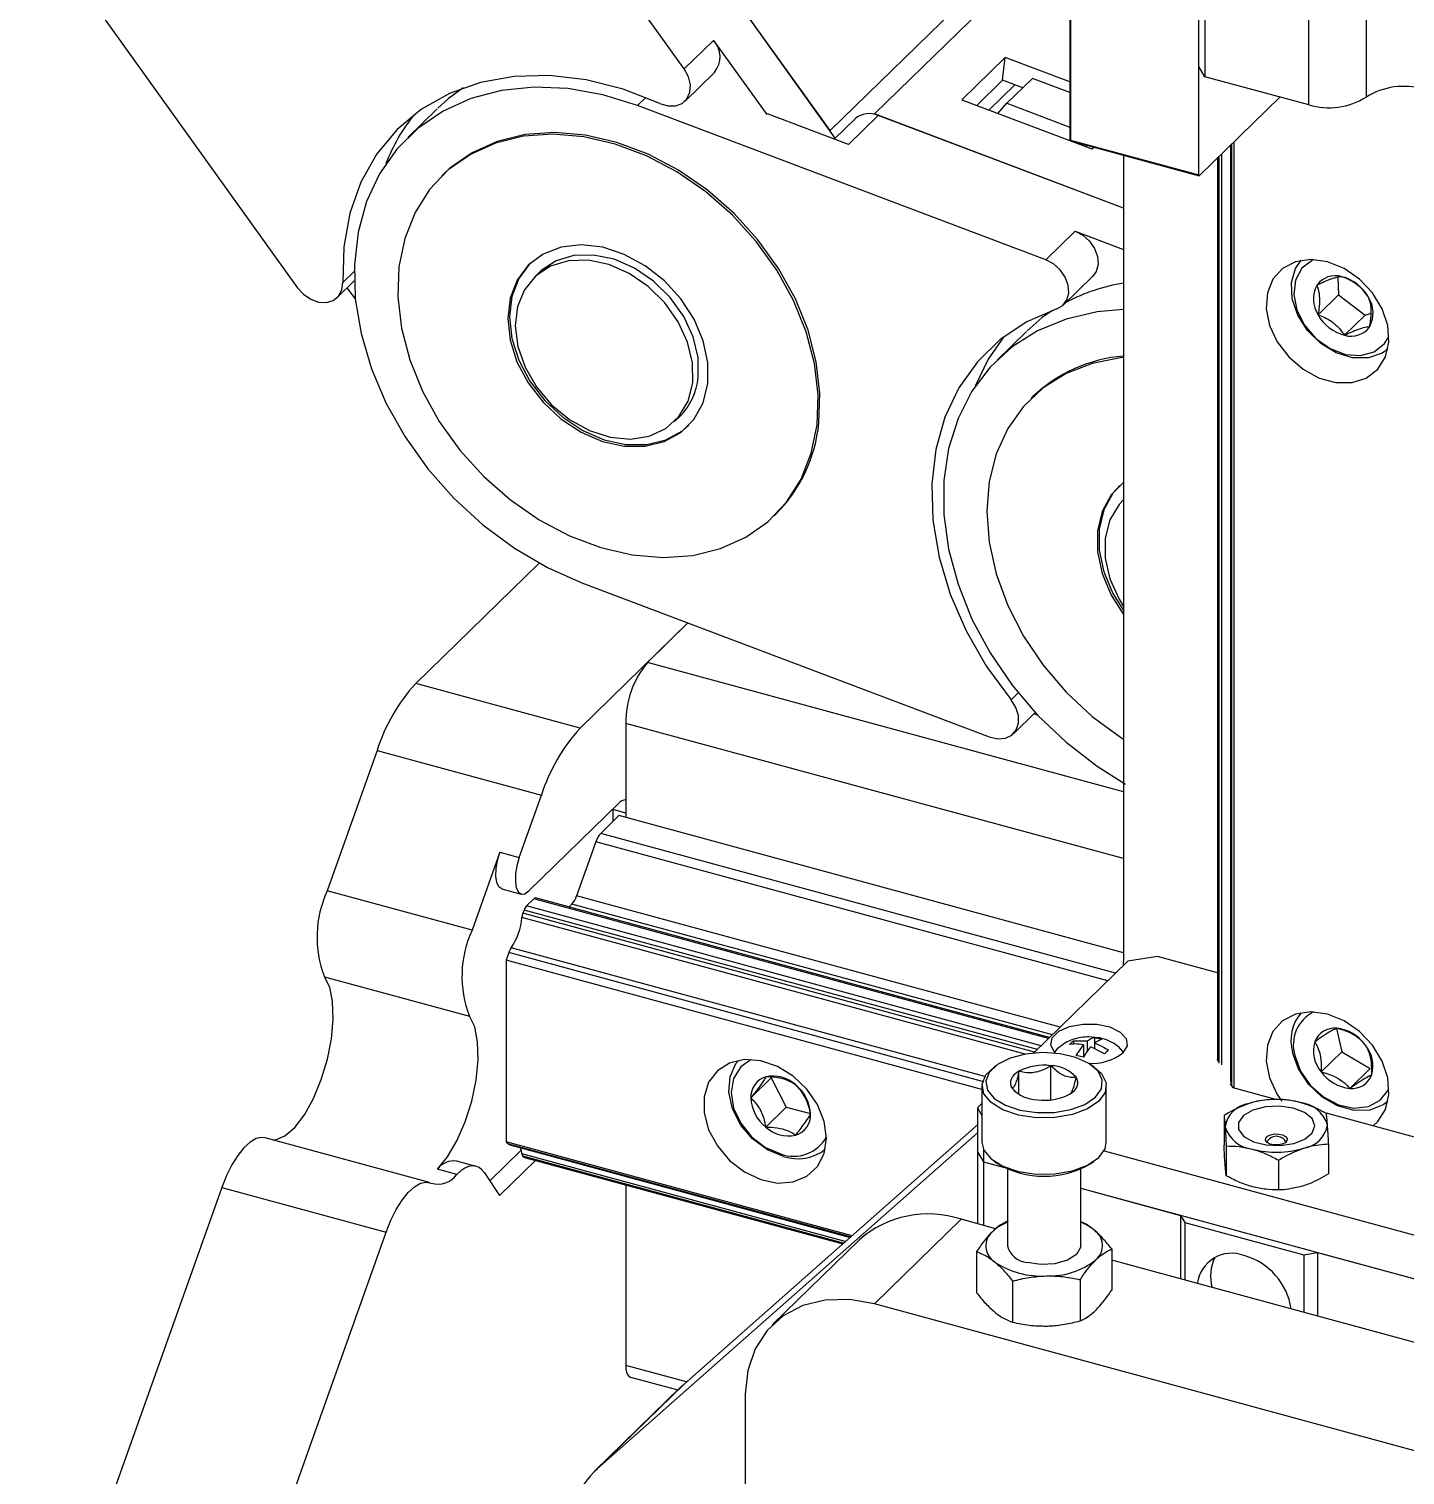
# Model space of a CAD drawing. Header units: millimetres. Extents: x 0 to 3353, y 0 to 2591.
# Drawn here: x 1702.6 to 1796.7, y 2216.2 to 2315.1 of the extents above; entities that cross this region are included whole.
import ezdxf

# ---------------------------------------------------------------- set-up
doc = ezdxf.new("R2010")
doc.units = ezdxf.units.MM
doc.header["$LTSCALE"] = 12

msp = doc.modelspace()

# ---------------------------------------------------------------- linework, layer by layer
at = {"color": 7, "linetype": 'Continuous', "lineweight": 25}
for p, q in [((1747.387, 2312.334), (1729.046, 2337.904)), ((1757.361, 2308.136), (1741.1, 2330.806)), ((1757.717, 2307.612), (1741.263, 2330.552)), ((1773.748, 2326.202), (1773.748, 2307.515)), ((1773.801, 2326.156), (1773.801, 2307.47)), ((1757.361, 2308.136), (1773.748, 2324.13)), ((1782.557, 2312.505), (1782.557, 2323.099)), ((1782.557, 2305.09), (1782.557, 2323.099)), ((1702.605, 2322.962), (1720.947, 2297.392)), ((1760.401, 2309.259), (1773.748, 2322.286)), ((1782.975, 2322.695), (1782.975, 2311.809)), ((1793.996, 2321.301), (1793.996, 2310.415)), ((1790.068, 2309.881), (1790.068, 2320.767)), ((1747.387, 2312.334), (1749.394, 2314.293)), ((1749.394, 2314.293), (1753.037, 2309.214)), ((1769.333, 2313.119), (1766.369, 2310.226)), ((1769.152, 2311.566), (1769.333, 2313.119)), ((1773.748, 2311.45), (1769.333, 2313.119)), ((1782.975, 2311.809), (1782.557, 2312.505)), ((1747.445, 2310.146), (1749.452, 2312.105)), ((1769.152, 2311.566), (1767.386, 2309.842)), ((1769.981, 2311.253), (1768.215, 2309.529)), ((1770.529, 2311.045), (1769.152, 2311.566)), ((1769.447, 2309.989), (1771.185, 2311.686)), ((1773.748, 2310.717), (1771.185, 2311.686)), ((1790.068, 2309.881), (1782.975, 2311.809)), ((1766.369, 2310.226), (1775.249, 2306.87)), ((1788.101, 2310.416), (1782.604, 2305.05)), ((1730.511, 2309.617), (1728.505, 2307.658)), ((1772.097, 2299.294), (1744.201, 2309.836)), ((1758.624, 2307.166), (1753.083, 2309.26)), ((1760.401, 2309.259), (1760.388, 2309.229)), ((1777.413, 2302.83), (1760.401, 2309.259)), ((1768.818, 2309.301), (1769.447, 2309.989)), ((1769.447, 2309.989), (1773.748, 2308.363)), ((1759.065, 2308.927), (1757.641, 2307.538)), ((1760.654, 2309.148), (1758.624, 2307.166)), ((1777.413, 2302.814), (1760.654, 2309.148)), ((1757.361, 2308.136), (1757.347, 2308.128)), ((1773.801, 2307.47), (1782.557, 2305.09)), ((1773.822, 2307.419), (1782.577, 2305.039)), ((1784.957, 2307.347), (1784.957, 2242.677)), ((1774.828, 2307.145), (1774.881, 2307.01)), ((1775.249, 2306.87), (1775.378, 2306.996)), ((1777.413, 2306.443), (1777.413, 2251.54)), ((1783.841, 2306.258), (1783.841, 2244.575)), ((1783.931, 2306.346), (1783.931, 2244.385)), ((1784.731, 2307.126), (1784.731, 2243.076)), ((1784.791, 2307.185), (1784.791, 2242.874)), ((1730.949, 2305.154), (1730.833, 2305.04)), ((1772.097, 2299.294), (1774.104, 2301.253)), ((1774.104, 2301.253), (1777.413, 2300.003)), ((1737.498, 2298.445), (1737.124, 2298.08)), ((1723.682, 2296.717), (1724.838, 2297.845)), ((1724.914, 2296.617), (1724.365, 2297.383)), ((1773.301, 2296.211), (1775.308, 2298.17)), ((1792.054, 2298.099), (1792.107, 2296.907)), ((1792.107, 2296.907), (1790.707, 2295.54)), ((1792.107, 2296.907), (1793.919, 2295.501)), ((1793.919, 2295.501), (1792.519, 2294.134)), ((1793.919, 2295.501), (1794.329, 2295.643)), ((1770.777, 2294.4), (1768.77, 2292.442)), ((1771.215, 2289.937), (1771.098, 2289.823)), ((1746.728, 2288.24), (1747.102, 2288.605)), ((1777.413, 2282.886), (1777.39, 2282.864)), ((1753.533, 2281.782), (1753.65, 2281.896)), ((1737.476, 2278.565), (1729.039, 2270.329)), ((1740.398, 2277.213), (1768.294, 2266.671)), ((1747.645, 2274.474), (1740.271, 2267.277)), ((1747.645, 2274.474), (1744.871, 2271.766)), ((1740.271, 2267.277), (1729.039, 2270.329)), ((1769.884, 2266.891), (1771.377, 2268.349)), ((1771.558, 2268.154), (1771.284, 2268.258)), ((1743.391, 2267.605), (1743.391, 2261.168)), ((1726.399, 2265.744), (1722.988, 2256.152)), ((1726.399, 2265.744), (1737.631, 2262.691)), ((1736.117, 2258.435), (1737.631, 2262.691)), ((1742.925, 2262.152), (1736.777, 2256.152)), ((1742.531, 2261.709), (1742.531, 2261.768)), ((1742.925, 2261.295), (1741.682, 2260.083)), ((1742.531, 2260.911), (1742.531, 2261.709)), ((1777.413, 2251.922), (1742.925, 2261.295)), ((1734.791, 2258.795), (1732.894, 2253.46)), ((1734.791, 2258.795), (1736.117, 2258.435)), ((1741.352, 2259.51), (1740.039, 2255.815)), ((1732.894, 2253.46), (1722.988, 2256.152)), ((1734.926, 2256.297), (1736.253, 2255.937)), ((1736.446, 2254.846), (1736.37, 2254.632)), ((1737.104, 2255.614), (1736.611, 2255.133)), ((1772.358, 2246.123), (1737.235, 2255.668)), ((1739.709, 2255.242), (1739.512, 2255.05)), ((1771.34, 2245.128), (1736.37, 2254.632)), ((1735.409, 2251.931), (1735.224, 2251.41)), ((1767.782, 2243.132), (1735.409, 2251.931)), ((1767.932, 2243.472), (1735.566, 2252.268)), ((1767.739, 2242.573), (1735.224, 2251.41)), ((1735.224, 2251.41), (1735.224, 2239.005)), ((1777.708, 2251.344), (1771.272, 2245.062)), ((1777.413, 2251.54), (1777.398, 2251.041)), ((1779.735, 2251.667), (1777.708, 2251.344)), ((1783.841, 2250.551), (1779.735, 2251.667)), ((1722.807, 2250.289), (1732.712, 2247.597)), ((1775.684, 2246.116), (1775.053, 2246.188)), ((1775.931, 2246.006), (1775.432, 2245.758)), ((1775.436, 2246.14), (1775.931, 2246.006)), ((1775.436, 2246.14), (1775.436, 2245.76)), ((1791.979, 2246.744), (1792.324, 2245.144)), ((1773.99, 2245.91), (1774.936, 2245.892)), ((1773.99, 2245.91), (1773.99, 2245.678)), ((1774.176, 2244.911), (1774.675, 2245.637)), ((1774.675, 2245.637), (1774.675, 2244.783)), ((1774.936, 2245.892), (1774.936, 2245.193)), ((1776.117, 2245.006), (1775.17, 2245.503)), ((1775.432, 2245.758), (1775.432, 2245.366)), ((1792.324, 2245.144), (1790.924, 2243.778)), ((1792.324, 2245.144), (1794.272, 2244.02)), ((1768.795, 2244.274), (1768.591, 2244.134)), ((1772.451, 2241.872), (1772.451, 2244.203)), ((1774.671, 2244.776), (1774.176, 2244.911)), ((1775.386, 2244.134), (1775.182, 2244.274)), ((1783.83, 2244.628), (1783.841, 2244.639)), ((1783.841, 2244.611), (1783.83, 2244.628)), ((1794.272, 2244.02), (1792.872, 2242.653)), ((1753.343, 2243.37), (1751.943, 2242.003)), ((1753.343, 2243.37), (1754.365, 2241.378)), ((1770.26, 2242.256), (1770.26, 2243.827)), ((1784.733, 2242.971), (1784.755, 2242.996)), ((1767.739, 2242.819), (1767.739, 2238.971)), ((1776.239, 2238.971), (1776.239, 2242.819)), ((1784.9, 2242.693), (1784.733, 2242.971)), ((1787.817, 2241.9), (1784.9, 2242.693)), ((1754.365, 2241.378), (1752.965, 2240.011)), ((1754.365, 2241.378), (1756.02, 2240.928)), ((1767.739, 2241.614), (1767.433, 2241.315)), ((1767.433, 2241.315), (1767.739, 2240.806)), ((1767.433, 2241.315), (1767.433, 2238.315)), ((1747.379, 2222.443), (1767.433, 2240.156)), ((1784.282, 2240.797), (1784.282, 2238.761)), ((1797.812, 2239.183), (1791.293, 2240.955)), ((1729.972, 2236.224), (1718.74, 2239.277)), ((1767.433, 2239.606), (1741.452, 2216.658)), ((1734.094, 2236.331), (1736.251, 2238.437)), ((1758.858, 2232.582), (1735.224, 2239.005)), ((1735.224, 2239.005), (1735.409, 2238.846)), ((1758.764, 2232.499), (1735.409, 2238.846)), ((1735.472, 2238.791), (1758.731, 2232.47)), ((1767.433, 2238.315), (1767.844, 2237.631)), ((1767.433, 2238.315), (1767.433, 2233.402)), ((1767.844, 2238.486), (1767.844, 2237.631)), ((1776.087, 2238.391), (1804.134, 2230.768)), ((1784.435, 2238.717), (1784.435, 2236.681)), ((1791.43, 2238.854), (1791.43, 2236.818)), ((1731.851, 2236.773), (1730.525, 2237.133)), ((1733.172, 2237.321), (1731.845, 2237.681)), ((1734.757, 2235.323), (1737.226, 2237.733)), ((1758.274, 2232.066), (1736.37, 2238.019)), ((1736.37, 2238.019), (1736.446, 2237.954)), ((1736.48, 2237.935), (1758.228, 2232.025)), ((1767.844, 2237.631), (1769.274, 2237.242)), ((1767.844, 2237.631), (1767.844, 2233.29)), ((1768.591, 2237.655), (1768.795, 2237.516)), ((1769.489, 2237.147), (1769.489, 2231.895)), ((1774.489, 2231.895), (1774.489, 2237.147)), ((1775.182, 2237.516), (1775.386, 2237.655)), ((1788.01, 2237.745), (1788.01, 2235.71)), ((1733.74, 2236.87), (1734.757, 2235.323)), ((1743.391, 2236.057), (1743.391, 2223.718)), ((1715.778, 2235.872), (1705.251, 2206.262)), ((1715.778, 2235.872), (1727.01, 2232.819)), ((1774.489, 2235.825), (1781.302, 2233.973)), ((1774.489, 2235.825), (1804.134, 2227.768)), ((1766.329, 2233.702), (1760.402, 2227.917)), ((1768.681, 2233.063), (1766.329, 2233.702)), ((1781.302, 2233.973), (1781.594, 2233.486)), ((1781.302, 2233.973), (1781.302, 2229.633)), ((1781.594, 2233.486), (1789.731, 2231.275)), ((1781.594, 2233.486), (1781.594, 2229.553)), ((1716.483, 2203.209), (1727.01, 2232.819)), ((1759.344, 2232.287), (1753.417, 2226.502)), ((1767.373, 2231.498), (1767.373, 2228.682)), ((1776.604, 2231.679), (1776.604, 2228.863)), ((1789.731, 2231.275), (1790.677, 2231.426)), ((1789.731, 2231.275), (1789.731, 2227.342)), ((1790.677, 2231.426), (1804.134, 2227.768)), ((1790.677, 2231.426), (1790.677, 2227.085)), ((1881.918, 2202.288), (1776.604, 2230.909)), ((1769.833, 2229.484), (1769.833, 2226.668)), ((1774.449, 2229.575), (1774.449, 2226.759)), ((1880.683, 2195.227), (1760.402, 2227.917)), ((1747.169, 2222.248), (1741.242, 2216.463)), ((1747.379, 2222.443), (1741.452, 2216.658)), ((1743.712, 2222.918), (1746.953, 2222.037)), ((1747.169, 2222.248), (1747.379, 2222.443)), ((1751.558, 2221.749), (1751.558, 2157.857))]:
    msp.add_line(p, q, dxfattribs=at)
at = {"color": 8, "linetype": 'Continuous', "lineweight": 25}
for p, q in [((1744.77, 2310.391), (1744.201, 2309.836)), ((1783.863, 2306.279), (1783.863, 2244.499)), ((1784.099, 2306.509), (1784.099, 2244.253)), ((1724.053, 2297.74), (1724.834, 2298.503)), ((1777.413, 2262.922), (1744.871, 2271.766)), ((1769.73, 2269.204), (1770.222, 2269.685)), ((1777.413, 2258.359), (1743.391, 2267.605)), ((1743.391, 2261.476), (1742.531, 2261.709)), ((1776.865, 2250.521), (1741.682, 2260.083)), ((1776.334, 2250.003), (1741.352, 2259.51)), ((1771.527, 2245.312), (1736.446, 2254.846)), ((1771.793, 2245.571), (1736.611, 2255.133)), ((1772.286, 2246.052), (1737.104, 2255.614)), ((1772.556, 2246.315), (1739.709, 2255.242)), ((1773.087, 2246.834), (1740.039, 2255.815)), ((1770.7, 2244.985), (1736.3, 2254.334)), ((1758.398, 2232.176), (1736.3, 2238.181)), ((1758.235, 2232.032), (1736.446, 2237.954)), ((1747.545, 2222.589), (1743.391, 2223.718))]:
    msp.add_line(p, q, dxfattribs=at)
at = {"color": 7, "linetype": 'Continuous', "lineweight": 25, "flags": 128}
for points in [[(1745.717, 2309.984), (1746.261, 2309.818), (1746.785, 2309.819), (1747.239, 2309.986), (1747.58, 2310.304), (1747.777, 2310.743), (1747.809, 2311.261), (1747.675, 2311.808), (1747.387, 2312.334)], [(1745.717, 2309.984), (1743.207, 2310.957), (1740.679, 2311.596), (1738.183, 2311.888), (1735.765, 2311.829), (1733.472, 2311.419), (1731.349, 2310.666), (1729.435, 2309.585), (1727.768, 2308.196), (1726.38, 2306.525), (1725.296, 2304.606), (1724.539, 2302.474), (1724.121, 2300.171), (1724.053, 2297.74)], [(1744.201, 2309.836), (1741.819, 2310.578), (1739.446, 2311.002), (1737.126, 2311.1), (1734.902, 2310.871), (1732.817, 2310.319), (1730.908, 2309.454), (1729.211, 2308.292), (1727.758, 2306.855), (1726.575, 2305.17), (1725.686, 2303.268), (1725.106, 2301.184), (1724.847, 2298.958), (1724.913, 2296.63), (1725.302, 2294.245), (1726.008, 2291.846), (1727.018, 2289.479), (1728.312, 2287.187), (1729.867, 2285.013), (1731.653, 2282.997), (1733.638, 2281.178), (1735.784, 2279.588), (1738.052, 2278.258), (1740.398, 2277.213)], [(1732.288, 2311.049), (1731.264, 2310.296), (1730.558, 2309.663)], [(1756.469, 2288.012), (1756.543, 2290.072), (1756.296, 2292.208), (1755.733, 2294.37), (1754.868, 2296.51), (1753.72, 2298.582), (1752.313, 2300.538), (1750.681, 2302.334), (1748.859, 2303.932), (1746.887, 2305.294), (1744.811, 2306.391), (1742.675, 2307.198), (1740.529, 2307.697), (1738.42, 2307.877), (1736.395, 2307.733), (1734.499, 2307.27), (1732.774, 2306.497), (1731.26, 2305.432), (1729.99, 2304.098), (1728.992, 2302.526), (1728.289, 2300.75), (1727.897, 2298.81), (1727.823, 2296.749), (1728.07, 2294.614), (1728.633, 2292.452), (1729.498, 2290.311), (1730.646, 2288.24), (1732.052, 2286.284), (1733.685, 2284.487), (1735.507, 2282.89), (1737.479, 2281.528), (1739.555, 2280.431), (1741.691, 2279.624), (1743.837, 2279.125), (1745.946, 2278.945), (1747.971, 2279.088), (1749.867, 2279.552), (1751.592, 2280.324), (1753.106, 2281.39), (1754.376, 2282.723), (1755.374, 2284.296), (1756.077, 2286.072), (1756.469, 2288.012)], [(1756.586, 2288.126), (1756.66, 2290.186), (1756.412, 2292.322), (1755.85, 2294.484), (1754.985, 2296.624), (1753.836, 2298.696), (1752.43, 2300.651), (1750.798, 2302.448), (1748.975, 2304.046), (1747.004, 2305.408), (1744.927, 2306.505), (1742.792, 2307.312), (1740.646, 2307.811), (1738.536, 2307.99), (1736.511, 2307.847), (1734.615, 2307.384), (1732.891, 2306.611), (1731.377, 2305.546), (1730.949, 2305.154)], [(1782.557, 2305.09), (1782.558, 2305.074), (1782.56, 2305.061), (1782.565, 2305.05), (1782.571, 2305.043), (1782.578, 2305.039), (1782.586, 2305.039), (1782.594, 2305.043), (1782.604, 2305.05)], [(1748.996, 2290.836), (1748.998, 2292.272), (1748.68, 2293.762), (1748.059, 2295.235), (1747.163, 2296.622), (1746.034, 2297.86), (1744.725, 2298.889), (1743.297, 2299.663), (1741.817, 2300.144), (1740.354, 2300.31), (1738.977, 2300.154), (1737.749, 2299.682), (1736.729, 2298.917), (1735.964, 2297.895), (1735.49, 2296.663), (1735.329, 2295.279), (1735.488, 2293.807), (1735.96, 2292.317), (1736.723, 2290.878), (1737.742, 2289.558), (1738.968, 2288.418), (1740.344, 2287.511), (1741.807, 2286.88), (1743.287, 2286.554), (1744.715, 2286.55), (1746.025, 2286.865), (1747.156, 2287.487), (1748.053, 2288.386), (1748.677, 2289.52), (1748.996, 2290.836)], [(1774.104, 2301.253), (1774.629, 2300.973), (1775.087, 2300.563), (1775.433, 2300.062), (1775.635, 2299.517), (1775.674, 2298.98), (1775.546, 2298.502), (1775.308, 2298.17)], [(1748.344, 2291.241), (1748.334, 2292.612), (1747.998, 2294.032), (1747.355, 2295.425), (1746.44, 2296.715), (1745.301, 2297.834), (1744.001, 2298.72), (1742.609, 2299.326), (1741.2, 2299.619), (1739.851, 2299.584), (1738.633, 2299.222), (1737.613, 2298.553), (1737.498, 2298.445)], [(1736.886, 2299.071), (1736.846, 2299.031), (1736.081, 2298.009), (1735.607, 2296.776), (1735.445, 2295.392), (1735.605, 2293.921), (1736.077, 2292.431), (1736.84, 2290.992), (1737.858, 2289.672), (1739.085, 2288.532), (1740.461, 2287.625), (1741.924, 2286.994), (1743.404, 2286.668), (1744.832, 2286.663), (1746.142, 2286.979), (1747.272, 2287.601), (1747.713, 2287.979)], [(1747.971, 2290.876), (1747.96, 2292.247), (1747.625, 2293.667), (1746.982, 2295.06), (1746.067, 2296.351), (1744.928, 2297.469), (1743.628, 2298.355), (1742.236, 2298.962), (1740.827, 2299.255), (1739.477, 2299.22), (1738.26, 2298.858), (1737.24, 2298.189), (1736.473, 2297.249), (1736, 2296.088), (1735.846, 2294.77), (1736.02, 2293.365), (1736.513, 2291.948), (1737.297, 2290.598), (1738.331, 2289.385), (1739.559, 2288.376), (1740.914, 2287.625), (1742.324, 2287.172), (1743.713, 2287.042), (1745.005, 2287.242), (1746.131, 2287.761), (1747.031, 2288.571), (1747.655, 2289.628), (1747.971, 2290.876)], [(1772.846, 2295.935), (1773.257, 2296.17), (1773.539, 2296.544), (1773.667, 2297.022), (1773.628, 2297.558), (1773.426, 2298.103), (1773.08, 2298.604), (1772.622, 2299.014), (1772.097, 2299.294)], [(1791.356, 2299.16), (1790.223, 2299.317), (1789.173, 2299.16), (1788.286, 2298.702), (1787.626, 2297.975), (1787.243, 2297.035), (1787.165, 2295.95), (1787.398, 2294.801), (1787.924, 2293.673), (1788.705, 2292.651), (1789.682, 2291.809), (1790.784, 2291.21), (1791.928, 2290.899), (1793.03, 2290.899), (1794.007, 2291.21), (1794.788, 2291.808), (1795.315, 2292.649), (1795.547, 2293.671), (1795.469, 2294.799), (1795.086, 2295.948), (1794.426, 2297.033), (1793.539, 2297.974), (1792.49, 2298.701), (1791.356, 2299.16)], [(1795.478, 2293.18), (1795.098, 2292.912), (1794.153, 2292.586), (1793.073, 2292.591), (1791.953, 2292.929), (1790.893, 2293.569), (1789.987, 2294.455), (1789.316, 2295.507), (1788.939, 2296.632), (1788.89, 2297.73), (1789.173, 2298.704), (1789.548, 2299.255)], [(1790.404, 2299.313), (1790.323, 2299.274), (1789.608, 2298.712), (1789.169, 2297.898), (1789.05, 2296.911), (1789.261, 2295.848), (1789.782, 2294.814), (1790.563, 2293.909), (1791.526, 2293.222), (1792.578, 2292.82), (1793.615, 2292.743), (1794.536, 2292.998), (1795.251, 2293.56), (1795.556, 2294.035)], [(1720.947, 2297.392), (1721.361, 2296.937), (1721.864, 2296.598), (1722.406, 2296.405), (1722.937, 2296.377), (1723.406, 2296.517), (1723.769, 2296.812), (1723.991, 2297.232), (1724.053, 2297.74)], [(1772.846, 2295.935), (1770.804, 2295.046), (1768.987, 2293.836), (1767.43, 2292.328), (1766.164, 2290.551), (1765.211, 2288.54), (1764.592, 2286.333), (1764.317, 2283.972), (1764.391, 2281.502), (1764.814, 2278.972), (1765.577, 2276.428), (1766.665, 2273.921), (1768.059, 2271.497), (1769.73, 2269.204)], [(1777.413, 2295.884), (1775.606, 2295.727), (1773.49, 2295.239), (1771.542, 2294.436), (1769.8, 2293.332), (1768.295, 2291.949), (1767.056, 2290.312), (1766.107, 2288.45), (1765.463, 2286.4), (1765.139, 2284.199), (1765.139, 2281.889), (1765.463, 2279.512), (1766.107, 2277.112), (1767.056, 2274.735), (1768.295, 2272.424), (1769.8, 2270.223), (1771.542, 2268.172), (1773.49, 2266.31), (1775.606, 2264.672), (1777.549, 2263.455)], [(1772.553, 2295.833), (1771.853, 2295.337), (1770.824, 2294.446)], [(1769.203, 2294.006), (1768.17, 2292.51), (1767.275, 2290.647)], [(1777.413, 2292.609), (1777.198, 2292.587), (1775.263, 2292.21), (1773.488, 2291.52), (1771.913, 2290.532), (1770.574, 2289.268), (1769.5, 2287.757), (1768.715, 2286.032), (1768.237, 2284.132), (1768.077, 2282.1), (1768.237, 2279.98), (1768.715, 2277.821), (1769.5, 2275.67), (1770.574, 2273.575), (1771.913, 2271.583), (1773.488, 2269.739), (1775.263, 2268.084), (1777.198, 2266.655), (1777.413, 2266.517)], [(1777.413, 2284.069), (1776.576, 2283.215), (1775.953, 2282.081), (1775.635, 2280.764), (1775.635, 2279.328), (1775.953, 2277.838), (1776.576, 2276.366), (1777.413, 2275.056)], [(1777.152, 2283.854), (1776.692, 2283.329), (1776.07, 2282.194), (1775.751, 2280.878), (1775.751, 2279.442), (1776.07, 2277.952), (1776.692, 2276.479), (1777.413, 2275.327)], [(1777.39, 2282.864), (1777.112, 2282.563), (1776.478, 2281.512), (1776.153, 2280.269), (1776.153, 2278.901), (1776.478, 2277.481), (1777.112, 2276.086), (1777.413, 2275.599)], [(1768.294, 2266.671), (1768.838, 2266.547), (1769.348, 2266.591), (1769.777, 2266.8), (1770.084, 2267.152), (1770.24, 2267.615), (1770.229, 2268.145), (1770.054, 2268.692), (1769.73, 2269.204)], [(1734.926, 2256.297), (1734.729, 2256.436), (1734.589, 2256.73), (1734.522, 2257.153), (1734.535, 2257.668), (1734.628, 2258.232), (1734.791, 2258.795)], [(1736.117, 2258.435), (1735.954, 2257.872), (1735.862, 2257.308), (1735.849, 2256.792), (1735.915, 2256.369), (1736.056, 2256.075), (1736.259, 2255.935), (1736.507, 2255.962), (1736.777, 2256.152)], [(1719.266, 2239.134), (1719.452, 2239.145), (1720.097, 2239.402), (1720.773, 2239.984), (1721.438, 2240.856), (1722.056, 2241.967), (1722.588, 2243.254), (1723.006, 2244.639), (1723.283, 2246.044), (1723.404, 2247.385), (1723.362, 2248.584), (1723.159, 2249.571), (1722.807, 2250.289)], [(1730.525, 2237.133), (1731.213, 2237.967), (1731.858, 2239.065), (1732.42, 2240.359), (1732.866, 2241.77), (1733.167, 2243.212), (1733.306, 2244.595), (1733.273, 2245.836), (1733.071, 2246.857), (1732.712, 2247.597)], [(1772.764, 2245.056), (1772.677, 2245.144), (1772.435, 2245.625), (1772.546, 2246.119), (1772.996, 2246.558), (1773.724, 2246.884), (1774.632, 2247.053), (1775.596, 2247.041), (1776.487, 2246.85), (1777.185, 2246.507), (1777.594, 2246.057), (1777.661, 2245.562), (1777.375, 2245.087), (1777.375, 2245.087)], [(1791.356, 2247.73), (1790.223, 2247.887), (1789.173, 2247.73), (1788.286, 2247.272), (1787.626, 2246.545), (1787.243, 2245.605), (1787.165, 2244.52), (1787.398, 2243.371), (1787.924, 2242.243), (1788.23, 2241.787)], [(1794.482, 2240.088), (1794.788, 2240.378), (1795.315, 2241.219), (1795.547, 2242.241), (1795.469, 2243.369), (1795.086, 2244.518), (1794.426, 2245.603), (1793.539, 2246.544), (1792.49, 2247.271), (1791.356, 2247.73)], [(1770.724, 2244.99), (1769.663, 2244.711), (1768.809, 2244.284), (1768.237, 2243.745), (1767.999, 2243.145), (1768.115, 2242.534), (1768.576, 2241.968), (1769.339, 2241.498), (1770.338, 2241.164), (1771.484, 2240.997), (1772.674, 2241.011), (1773.804, 2241.205), (1774.772, 2241.562), (1775.493, 2242.05), (1775.903, 2242.626), (1775.965, 2243.239), (1775.673, 2243.833), (1775.054, 2244.357), (1774.163, 2244.764), (1773.078, 2245.017), (1771.897, 2245.095), (1770.724, 2244.99)], [(1772.712, 2245.107), (1772.923, 2245.397), (1773.065, 2245.517)], [(1777.049, 2245.512), (1777.354, 2245.184), (1777.395, 2245.107)], [(1795.478, 2241.75), (1795.168, 2241.524), (1794.238, 2241.17), (1793.166, 2241.148), (1792.045, 2241.459), (1790.977, 2242.076), (1790.055, 2242.943), (1789.361, 2243.985), (1788.958, 2245.108)], [(1757.113, 2239.258), (1756.958, 2240.399), (1756.502, 2241.54), (1755.78, 2242.597), (1754.845, 2243.49), (1753.767, 2244.154), (1752.626, 2244.54), (1751.506, 2244.619), (1750.49, 2244.385), (1749.654, 2243.855), (1749.059, 2243.07), (1748.751, 2242.086), (1748.751, 2240.977), (1749.059, 2239.825), (1749.654, 2238.716), (1750.49, 2237.732), (1751.506, 2236.946), (1752.626, 2236.416), (1753.767, 2236.182), (1754.845, 2236.26), (1755.78, 2236.645), (1756.502, 2237.309), (1756.958, 2238.202), (1757.113, 2239.258)], [(1754.184, 2237.999), (1753.076, 2238.461), (1752.067, 2239.207), (1751.245, 2240.169), (1750.685, 2241.261), (1750.436, 2242.388), (1750.52, 2243.448), (1750.929, 2244.348), (1751.104, 2244.567)], [(1751.961, 2244.625), (1751.249, 2244.119), (1750.769, 2243.335), (1750.603, 2242.367), (1750.769, 2241.309), (1751.249, 2240.265), (1751.997, 2239.336), (1752.941, 2238.614), (1753.986, 2238.169)], [(1775.386, 2244.134), (1775.908, 2243.665), (1776.218, 2243.033), (1776.153, 2242.381), (1775.717, 2241.768), (1774.95, 2241.249), (1773.92, 2240.869), (1772.718, 2240.663), (1771.452, 2240.648), (1770.233, 2240.826), (1769.17, 2241.181), (1768.358, 2241.682), (1767.868, 2242.283), (1767.744, 2242.933), (1767.998, 2243.572), (1768.591, 2244.134)], [(1789.127, 2244.893), (1789.515, 2243.833), (1790.188, 2242.859), (1791.081, 2242.065), (1792.106, 2241.53), (1793.162, 2241.306), (1794.147, 2241.415), (1794.964, 2241.845), (1795.532, 2242.556), (1795.556, 2242.604)], [(1770.26, 2243.827), (1770.075, 2243.704), (1769.923, 2243.569), (1769.806, 2243.426), (1769.726, 2243.276), (1769.685, 2243.122), (1769.683, 2242.966), (1769.721, 2242.812), (1769.798, 2242.661)], [(1773.717, 2242.249), (1773.902, 2242.372), (1774.055, 2242.506), (1774.172, 2242.65), (1774.251, 2242.8), (1774.292, 2242.954), (1774.294, 2243.109), (1774.256, 2243.264), (1774.179, 2243.414)], [(1785.634, 2239.373), (1786.289, 2239.008), (1787.156, 2238.79), (1788.117, 2238.748), (1789.043, 2238.887), (1789.809, 2239.19), (1790.31, 2239.614), (1790.481, 2240.103), (1790.297, 2240.591), (1789.783, 2241.011), (1789.009, 2241.308), (1788.079, 2241.44), (1787.119, 2241.391), (1786.259, 2241.166), (1785.614, 2240.796), (1785.272, 2240.332), (1785.279, 2239.835), (1785.634, 2239.373)], [(1718.74, 2239.277), (1718.519, 2239.305), (1718.128, 2239.224), (1717.715, 2238.985), (1717.292, 2238.597), (1716.873, 2238.072), (1716.472, 2237.429), (1716.104, 2236.687), (1715.778, 2235.872)], [(1787.227, 2238.958), (1787.124, 2239.097), (1787.132, 2239.246), (1787.25, 2239.383), (1787.46, 2239.485), (1787.731, 2239.538), (1788.021, 2239.534), (1788.285, 2239.474), (1788.484, 2239.365), (1788.588, 2239.226), (1788.58, 2239.077), (1788.462, 2238.94), (1788.251, 2238.838), (1787.981, 2238.785), (1787.691, 2238.789), (1787.427, 2238.849), (1787.227, 2238.958)], [(1767.739, 2238.971), (1767.868, 2238.435), (1768.358, 2237.833), (1769.17, 2237.332), (1770.233, 2236.977), (1771.452, 2236.799), (1772.718, 2236.814), (1773.92, 2237.021), (1774.95, 2237.4), (1775.717, 2237.92), (1776.153, 2238.532), (1776.239, 2238.971)], [(1733.74, 2236.87), (1733.565, 2237.087), (1733.366, 2237.24), (1733.147, 2237.327), (1732.91, 2237.348), (1732.658, 2237.302), (1732.395, 2237.19), (1732.125, 2237.012), (1731.851, 2236.773)], [(1736.446, 2237.954), (1736.463, 2237.942), (1736.48, 2237.935)], [(1727.01, 2232.819), (1727.336, 2233.635), (1727.705, 2234.376), (1728.105, 2235.02), (1728.524, 2235.544), (1728.947, 2235.932), (1729.36, 2236.171), (1729.751, 2236.253), (1730.106, 2236.175)], [(1774.489, 2231.895), (1774.478, 2231.775), (1774.2, 2231.294), (1773.585, 2230.904), (1772.727, 2230.664), (1771.757, 2230.613), (1770.822, 2230.756)], [(1760.402, 2227.917), (1758.677, 2228.221), (1757.018, 2228.184), (1755.489, 2227.808), (1754.148, 2227.106), (1753.048, 2226.106), (1752.231, 2224.846), (1751.728, 2223.375), (1751.558, 2221.749)], [(1743.391, 2223.718), (1743.405, 2223.469), (1743.447, 2223.258), (1743.515, 2223.091), (1743.606, 2222.976), (1743.712, 2222.918)]]:
    msp.add_lwpolyline(points, dxfattribs=at)
at = {"color": 8, "linetype": 'Continuous', "lineweight": 25, "flags": 128}
msp.add_lwpolyline([(1773.748, 2307.515), (1773.748, 2307.51), (1773.752, 2307.5), (1773.76, 2307.491), (1773.771, 2307.482), (1773.785, 2307.475), (1773.801, 2307.47)], dxfattribs=at)
at = {"color": 7, "linetype": 'Continuous', "lineweight": 25}
for centre, radius, start, end in [((1748.186, 2313.166), 1.652, 320.04594, 43.00094), ((1791.442, 2314.487), 4.807, 253.39605, 302.09133), ((1796.55, 2306.342), 4.807, 73.39605, 122.09133), ((1738.684, 2301.392), 12.503, 141.22399, 159.04351), ((1760.027, 2307.832), 1.458, 64.50401, 131.29577), ((1773.848, 2307.515), 0.1, 180, 254.79549), ((1779.433, 2285.086), 12.767, 99.10567, 117.63303), ((1792.374, 2296.618), 1.985, 152.24661, 212.87577), ((1791.888, 2296.656), 1.549, 73.04947, 145.11856), ((1791.621, 2295.341), 2.888, 28.79567, 75.57934), ((1792.485, 2295.654), 1.985, 332.24661, 32.87577), ((1793.238, 2296.932), 2.888, 208.79567, 255.57934), ((1792.971, 2295.616), 1.549, 253.04947, 325.11856), ((1778.274, 2282.477), 10.271, 94.81235, 133.41779), ((1744.082, 2291.639), 4.281, 314.86908, 354.66365), ((1746.433, 2289.104), 10.2, 315.03502, 354.49771), ((1749.874, 2267.644), 6.483, 140.51294, 180.34344), ((1738.208, 2261.997), 12.389, 137.73887, 162.39707), ((1749.44, 2258.945), 12.389, 137.73887, 162.39707), ((1743.403, 2261.76), 0.619, 91.04445, 140.5998), ((1742.829, 2259.041), 1.549, 137.73887, 162.39707), ((1729.781, 2253.007), 7.486, 155.15724, 201.29039), ((1737.184, 2254.612), 0.774, 137.73887, 162.39707), ((1737.218, 2255.523), 0.146, 83.37103, 141.32833), ((1738.563, 2256.284), 1.549, 317.73887, 342.39707), ((1731.937, 2254.722), 4.381, 325.93531, 354.92581), ((1737.502, 2254.211), 1.208, 159.58584, 174.12969), ((1739.687, 2250.315), 7.486, 155.15724, 201.29039), ((1736.354, 2251.698), 0.973, 144.11657, 166.14854), ((1791.875, 2245.897), 3.022, 140.36696, 195.15117), ((1791.533, 2245.633), 2.517, 116.64141, 197.08333), ((1791.829, 2245.33), 1.438, 83.69578, 159.63012), ((1791.716, 2244.04), 2.733, 35.70787, 84.3117), ((1775.237, 2247.86), 3.501, 266.21061, 307.63405), ((1792.654, 2245.224), 2.255, 164.41515, 219.91509), ((1792.205, 2244.188), 2.255, 344.41515, 39.91509), ((1771.966, 2240.464), 3.771, 82.61165, 116.89413), ((1772.41, 2241.825), 2.378, 41.92708, 89.01064), ((1753.367, 2242.072), 1.425, 106.40111, 182.78994), ((1753.449, 2241.187), 2.305, 47.46047, 102.1305), ((1793.143, 2245.372), 2.733, 215.70787, 264.3117), ((1793.03, 2244.082), 1.438, 263.69578, 339.63012), ((1754.636, 2242.126), 2.696, 182.61272, 231.67564), ((1753.336, 2240.77), 2.696, 2.61272, 51.67564), ((1771.568, 2244.25), 2.378, 221.92708, 269.01064), ((1772.011, 2245.612), 3.771, 262.61165, 296.89413), ((1786.244, 2239.727), 1.909, 97.5858, 171.02427), ((1787.861, 2235.502), 6.396, 75.25371, 106.99265), ((1789.259, 2239.504), 2.196, 17.43221, 83.96713), ((1754.523, 2241.709), 2.305, 227.46047, 282.1305), ((1754.605, 2240.823), 1.425, 286.40111, 2.78994), ((1786.453, 2240.682), 2.196, 197.43221, 263.96713), ((1789.468, 2240.459), 1.909, 277.5858, 351.02427), ((1754.872, 2240.557), 2.547, 249.64035, 331.62025), ((1787.856, 2238.634), 0.742, 28.64126, 151.72938), ((1735.505, 2238.892), 0.106, 205.74044, 251.91547), ((1734.922, 2238.053), 1.384, 5.30626, 23.0031), ((1736.536, 2238.187), 0.236, 181.25652, 225.18436), ((1755.148, 2240.912), 3.069, 251.7031, 307.92488), ((1787.851, 2244.685), 6.396, 255.25371, 286.99265), ((1731.653, 2236.279), 1.415, 82.20264, 142.88038), ((1771.989, 2242.963), 6.315, 239.62174, 300.37826), ((1730.551, 2237.721), 1.609, 253.93113, 323.89666), ((1764.069, 2226.914), 7.155, 71.58383, 131.32619), ((1770.73, 2230.355), 3.384, 111.52638, 132.3411), ((1773.162, 2230.181), 3.577, 51.79665, 68.22714), ((1769.286, 2231.883), 1.282, 130.63172, 237.82239), ((1774.691, 2231.906), 1.282, 310.63172, 57.82239), ((1770.924, 2232.225), 1.473, 192.96618, 266.03086), ((1784.807, 2229.011), 2.372, 68.85582, 172.53363), ((1784.441, 2226.916), 4.478, 8.48043, 74.17385), ((1771.773, 2235.472), 5.648, 235.85696, 273.73401), ((1772.335, 2235.007), 5.175, 267.84431, 308.06923), ((1786.152, 2229.846), 2.792, 153.57386, 196.75468), ((1745.845, 2211.914), 6.465, 132.80134, 181.80661)]:
    msp.add_arc(centre, radius, start, end, dxfattribs=at)
at = {"color": 8, "linetype": 'Continuous', "lineweight": 25}
msp.add_arc((1773.851, 2307.46), 0.0511, 169.35156, 234.37442, dxfattribs=at)
at = {"color": 7, "linetype": 'Continuous', "lineweight": 25}
for points, knots in [([(1792.34, 2298.138), (1792.256, 2298.13), (1792.085, 2298.114), (1791.696, 2298.016), (1791.184, 2297.817), (1790.792, 2297.627), (1790.618, 2297.542)], [0, 0, 0, 0, 0.216453, 0.440306, 0.751896, 1, 1, 1, 1]), ([(1790.618, 2297.542), (1790.651, 2297.456), (1790.745, 2297.215), (1790.833, 2296.685), (1790.792, 2296.049), (1790.728, 2295.662), (1790.707, 2295.54)], [0, 0, 0, 0, 0.180942, 0.506293, 0.843975, 1, 1, 1, 1]), ([(1794.152, 2296.732), (1794.062, 2296.861), (1793.878, 2297.124), (1793.467, 2297.544), (1792.929, 2297.9), (1792.521, 2298.065), (1792.34, 2298.138)], [0, 0, 0, 0, 0.2164527, 0.4403056, 0.751896, 1, 1, 1, 1]), ([(1794.241, 2294.73), (1794.262, 2294.852), (1794.326, 2295.239), (1794.368, 2295.875), (1794.28, 2296.405), (1794.185, 2296.646), (1794.152, 2296.732)], [0, 0, 0, 0, 0.156025, 0.493707, 0.819058, 1, 1, 1, 1]), ([(1790.707, 2295.54), (1790.865, 2295.477), (1791.186, 2295.348), (1791.712, 2295.04), (1792.18, 2294.617), (1792.415, 2294.282), (1792.519, 2294.134)], [0, 0, 0, 0, 0.216453, 0.440306, 0.751896, 1, 1, 1, 1]), ([(1792.519, 2294.134), (1792.671, 2294.208), (1792.98, 2294.358), (1793.482, 2294.568), (1793.925, 2294.7), (1794.144, 2294.721), (1794.241, 2294.73)], [0, 0, 0, 0, 0.2164527, 0.4403056, 0.751896, 1, 1, 1, 1]), ([(1775.053, 2246.188), (1774.697, 2246.154), (1774.182, 2246.105), (1773.522, 2245.832), (1773.239, 2245.622), (1773.084, 2245.506)], [0, 0, 0, 0, 0.502309, 0.726983, 1, 1, 1, 1]), ([(1774.936, 2245.892), (1775.039, 2245.966), (1775.211, 2246.091), (1775.371, 2246.126), (1775.436, 2246.14)], [0, 0, 0, 0, 0.595367, 1, 1, 1, 1]), ([(1777.043, 2245.507), (1777.029, 2245.521), (1776.855, 2245.697), (1776.419, 2245.891), (1775.972, 2246.088), (1775.719, 2246.113), (1775.684, 2246.116)], [0, 0, 0, 0, 0.037685, 0.493813, 0.929996, 1, 1, 1, 1]), ([(1791.987, 2246.759), (1791.918, 2246.728), (1791.777, 2246.666), (1791.445, 2246.482), (1790.992, 2246.191), (1790.638, 2245.941), (1790.481, 2245.83)], [0, 0, 0, 0, 0.216453, 0.440306, 0.751896, 1, 1, 1, 1]), ([(1793.935, 2245.635), (1793.835, 2245.745), (1793.633, 2245.968), (1793.186, 2246.315), (1792.611, 2246.593), (1792.179, 2246.708), (1791.987, 2246.759)], [0, 0, 0, 0, 0.216453, 0.440306, 0.751896, 1, 1, 1, 1]), ([(1774.675, 2245.637), (1774.481, 2245.664), (1774.155, 2245.709), (1773.851, 2245.671), (1773.729, 2245.655)], [0, 0, 0, 0, 0.595367, 1, 1, 1, 1]), ([(1775.17, 2245.503), (1775.068, 2245.377), (1774.896, 2245.166), (1774.736, 2244.888), (1774.671, 2244.776)], [0, 0, 0, 0, 0.595367, 1, 1, 1, 1]), ([(1775.432, 2245.758), (1775.626, 2245.679), (1775.951, 2245.547), (1776.255, 2245.344), (1776.378, 2245.261)], [0, 0, 0, 0, 0.595367, 1, 1, 1, 1]), ([(1790.481, 2245.83), (1790.528, 2245.754), (1790.675, 2245.512), (1790.868, 2244.992), (1790.937, 2244.327), (1790.927, 2243.922), (1790.924, 2243.778)], [0, 0, 0, 0, 0.156025, 0.493707, 0.819058, 1, 1, 1, 1]), ([(1794.378, 2243.582), (1794.381, 2243.727), (1794.39, 2244.132), (1794.321, 2244.797), (1794.129, 2245.316), (1793.982, 2245.558), (1793.935, 2245.635)], [0, 0, 0, 0, 0.180942, 0.506293, 0.843975, 1, 1, 1, 1]), ([(1772.451, 2244.203), (1772.344, 2244.139), (1772.004, 2243.937), (1771.38, 2243.707), (1770.734, 2243.709), (1770.385, 2243.796), (1770.26, 2243.827)], [0, 0, 0, 0, 0.1560255, 0.4937074, 0.8190578, 1, 1, 1, 1]), ([(1774.179, 2243.414), (1774.061, 2243.406), (1773.82, 2243.39), (1773.373, 2243.489), (1772.894, 2243.771), (1772.587, 2244.07), (1772.451, 2244.203)], [0, 0, 0, 0, 0.2164527, 0.4403056, 0.751896, 1, 1, 1, 1]), ([(1752.965, 2243.44), (1752.928, 2243.374), (1752.855, 2243.241), (1752.648, 2242.926), (1752.33, 2242.493), (1752.062, 2242.154), (1751.943, 2242.003)], [0, 0, 0, 0, 0.216453, 0.440306, 0.751896, 1, 1, 1, 1]), ([(1755.007, 2242.885), (1754.919, 2242.944), (1754.674, 2243.111), (1754.133, 2243.334), (1753.485, 2243.427), (1753.09, 2243.437), (1752.965, 2243.44)], [0, 0, 0, 0, 0.180942, 0.506293, 0.843975, 1, 1, 1, 1]), ([(1770.26, 2243.827), (1770.229, 2243.685), (1770.164, 2243.396), (1770.045, 2242.989), (1769.916, 2242.73), (1769.834, 2242.682), (1769.798, 2242.661)], [0, 0, 0, 0, 0.216453, 0.440306, 0.751896, 1, 1, 1, 1]), ([(1773.758, 2242.28), (1773.776, 2242.291), (1773.828, 2242.322), (1773.933, 2242.501), (1774.061, 2242.885), (1774.143, 2243.252), (1774.179, 2243.414)], [0, 0, 0, 0, 0.136673, 0.383318, 0.726634, 1, 1, 1, 1]), ([(1790.924, 2243.778), (1791.091, 2243.734), (1791.431, 2243.644), (1791.992, 2243.409), (1792.498, 2243.064), (1792.757, 2242.779), (1792.872, 2242.653)], [0, 0, 0, 0, 0.216453, 0.440306, 0.751896, 1, 1, 1, 1]), ([(1792.872, 2242.653), (1793.009, 2242.75), (1793.288, 2242.946), (1793.734, 2243.242), (1794.117, 2243.466), (1794.298, 2243.546), (1794.378, 2243.582)], [0, 0, 0, 0, 0.216453, 0.440306, 0.751896, 1, 1, 1, 1]), ([(1751.943, 2242.003), (1752.047, 2241.9), (1752.258, 2241.689), (1752.58, 2241.23), (1752.828, 2240.644), (1752.923, 2240.205), (1752.965, 2240.011)], [0, 0, 0, 0, 0.216453, 0.440306, 0.751896, 1, 1, 1, 1]), ([(1756.028, 2240.893), (1755.992, 2241.062), (1755.919, 2241.407), (1755.712, 2241.978), (1755.394, 2242.497), (1755.126, 2242.766), (1755.007, 2242.885)], [0, 0, 0, 0, 0.216453, 0.440306, 0.751896, 1, 1, 1, 1]), ([(1769.798, 2242.661), (1769.916, 2242.542), (1770.095, 2242.36), (1770.29, 2242.233), (1770.357, 2242.19)], [0, 0, 0, 0, 0.657943, 1, 1, 1, 1]), ([(1785.992, 2241.619), (1785.532, 2241.435), (1784.953, 2241.205), (1784.396, 2240.866), (1784.282, 2240.797)], [0, 0, 0, 0, 0.794635, 1, 1, 1, 1]), ([(1787.702, 2241.905), (1787.266, 2241.874), (1786.702, 2241.834), (1786.123, 2241.659), (1785.992, 2241.619)], [0, 0, 0, 0, 0.772574, 1, 1, 1, 1]), ([(1789.489, 2241.687), (1789.447, 2241.699), (1789.126, 2241.783), (1788.521, 2241.889), (1787.977, 2241.9), (1787.702, 2241.905)], [0, 0, 0, 0, 0.070036, 0.530757, 1, 1, 1, 1]), ([(1791.276, 2240.934), (1790.986, 2241.088), (1790.4, 2241.398), (1789.795, 2241.59), (1789.489, 2241.687)], [0, 0, 0, 0, 0.495458, 1, 1, 1, 1]), ([(1752.965, 2240.011), (1753.09, 2240.008), (1753.485, 2239.999), (1754.133, 2239.906), (1754.674, 2239.682), (1754.919, 2239.515), (1755.007, 2239.456)], [0, 0, 0, 0, 0.156025, 0.493707, 0.819058, 1, 1, 1, 1]), ([(1755.007, 2239.456), (1755.111, 2239.587), (1755.322, 2239.855), (1755.643, 2240.282), (1755.892, 2240.647), (1755.986, 2240.817), (1756.028, 2240.893)], [0, 0, 0, 0, 0.216453, 0.440306, 0.751896, 1, 1, 1, 1]), ([(1784.282, 2240.797), (1784.294, 2240.703), (1784.319, 2240.513), (1784.345, 2240.188), (1784.358, 2240.025)], [0, 0, 0, 0, 0.495458, 1, 1, 1, 1]), ([(1784.358, 2240.025), (1784.36, 2240), (1784.374, 2239.811), (1784.4, 2239.4), (1784.423, 2238.946), (1784.435, 2238.717)], [0, 0, 0, 0, 0.070036, 0.530757, 1, 1, 1, 1]), ([(1791.353, 2240.162), (1791.352, 2240.186), (1791.338, 2240.37), (1791.312, 2240.664), (1791.288, 2240.843), (1791.276, 2240.934)], [0, 0, 0, 0, 0.070036, 0.530757, 1, 1, 1, 1]), ([(1791.43, 2238.854), (1791.418, 2239.098), (1791.393, 2239.59), (1791.366, 2239.97), (1791.353, 2240.162)], [0, 0, 0, 0, 0.495458, 1, 1, 1, 1]), ([(1784.358, 2237.453), (1784.357, 2237.478), (1784.343, 2237.667), (1784.317, 2238.078), (1784.293, 2238.532), (1784.282, 2238.761)], [0, 0, 0, 0, 0.070036, 0.530757, 1, 1, 1, 1]), ([(1784.435, 2238.717), (1784.726, 2238.713), (1785.311, 2238.705), (1785.917, 2238.568), (1786.222, 2238.499)], [0, 0, 0, 0, 0.495458, 1, 1, 1, 1]), ([(1786.222, 2238.499), (1786.265, 2238.487), (1786.586, 2238.397), (1787.19, 2238.175), (1787.735, 2237.889), (1788.01, 2237.745)], [0, 0, 0, 0, 0.070036, 0.530757, 1, 1, 1, 1]), ([(1788.01, 2237.745), (1788.124, 2237.815), (1788.681, 2238.153), (1789.26, 2238.384), (1789.72, 2238.567)], [0, 0, 0, 0, 0.205365, 1, 1, 1, 1]), ([(1789.72, 2238.567), (1789.852, 2238.607), (1790.43, 2238.782), (1790.994, 2238.823), (1791.43, 2238.854)], [0, 0, 0, 0, 0.227426, 1, 1, 1, 1]), ([(1784.435, 2236.681), (1784.423, 2236.775), (1784.398, 2236.965), (1784.372, 2237.289), (1784.358, 2237.453)], [0, 0, 0, 0, 0.495458, 1, 1, 1, 1]), ([(1786.222, 2235.927), (1786.18, 2235.939), (1785.859, 2236.029), (1785.254, 2236.252), (1784.71, 2236.537), (1784.435, 2236.681)], [0, 0, 0, 0, 0.070036, 0.530757, 1, 1, 1, 1]), ([(1791.43, 2236.818), (1790.994, 2236.567), (1790.43, 2236.241), (1789.852, 2236.041), (1789.72, 2235.996)], [0, 0, 0, 0, 0.772574, 1, 1, 1, 1]), ([(1788.01, 2235.71), (1787.719, 2235.714), (1787.134, 2235.722), (1786.528, 2235.858), (1786.222, 2235.927)], [0, 0, 0, 0, 0.495458, 1, 1, 1, 1]), ([(1789.72, 2235.996), (1789.26, 2235.881), (1788.681, 2235.736), (1788.124, 2235.714), (1788.01, 2235.71)], [0, 0, 0, 0, 0.794635, 1, 1, 1, 1]), ([(1769.529, 2233.602), (1769.26, 2233.463), (1768.905, 2233.28), (1768.54, 2232.939), (1768.451, 2232.856)], [0, 0, 0, 0, 0.755634, 1, 1, 1, 1]), ([(1775.374, 2232.992), (1775.345, 2233.015), (1775.124, 2233.193), (1774.825, 2233.399), (1774.564, 2233.508), (1774.489, 2233.539)], [0, 0, 0, 0, 0.0977439, 0.7406245, 1, 1, 1, 1]), ([(1768.451, 2232.856), (1768.311, 2232.709), (1768.029, 2232.414), (1767.67, 2231.936), (1767.453, 2231.616), (1767.373, 2231.498)], [0, 0, 0, 0, 0.3839, 0.7734, 1, 1, 1, 1]), ([(1776.604, 2231.679), (1776.404, 2231.928), (1776.001, 2232.431), (1775.584, 2232.804), (1775.374, 2232.992)], [0, 0, 0, 0, 0.495458, 1, 1, 1, 1]), ([(1767.373, 2231.498), (1767.573, 2231.42), (1767.976, 2231.263), (1768.393, 2230.953), (1768.603, 2230.797)], [0, 0, 0, 0, 0.495458, 1, 1, 1, 1]), ([(1775.526, 2230.933), (1775.615, 2231.016), (1775.98, 2231.357), (1776.336, 2231.54), (1776.604, 2231.679)], [0, 0, 0, 0, 0.244366, 1, 1, 1, 1]), ([(1768.603, 2230.797), (1768.632, 2230.773), (1768.853, 2230.59), (1769.269, 2230.182), (1769.644, 2229.718), (1769.833, 2229.484)], [0, 0, 0, 0, 0.070047, 0.530762, 1, 1, 1, 1]), ([(1774.449, 2229.575), (1774.528, 2229.693), (1774.743, 2230.01), (1775.102, 2230.489), (1775.384, 2230.784), (1775.526, 2230.933)], [0, 0, 0, 0, 0.226601, 0.610821, 1, 1, 1, 1]), ([(1769.833, 2229.484), (1770.208, 2229.577), (1770.964, 2229.765), (1771.746, 2229.812), (1772.141, 2229.836)], [0, 0, 0, 0, 0.495458, 1, 1, 1, 1]), ([(1772.141, 2229.836), (1772.195, 2229.837), (1772.61, 2229.842), (1773.391, 2229.79), (1774.094, 2229.647), (1774.449, 2229.575)], [0, 0, 0, 0, 0.070047, 0.530762, 1, 1, 1, 1]), ([(1767.373, 2228.682), (1767.573, 2228.433), (1767.976, 2227.93), (1768.393, 2227.557), (1768.603, 2227.369)], [0, 0, 0, 0, 0.495458, 1, 1, 1, 1]), ([(1775.526, 2227.504), (1775.615, 2227.595), (1775.98, 2227.967), (1776.336, 2228.477), (1776.604, 2228.863)], [0, 0, 0, 0, 0.244366, 1, 1, 1, 1]), ([(1768.603, 2227.369), (1768.632, 2227.345), (1768.853, 2227.167), (1769.269, 2226.894), (1769.644, 2226.744), (1769.833, 2226.668)], [0, 0, 0, 0, 0.070047, 0.530762, 1, 1, 1, 1]), ([(1774.449, 2226.759), (1774.528, 2226.797), (1774.743, 2226.898), (1775.102, 2227.121), (1775.384, 2227.376), (1775.526, 2227.504)], [0, 0, 0, 0, 0.226601, 0.610821, 1, 1, 1, 1]), ([(1769.833, 2226.668), (1770.208, 2226.59), (1770.964, 2226.432), (1771.746, 2226.416), (1772.141, 2226.407)], [0, 0, 0, 0, 0.495458, 1, 1, 1, 1]), ([(1772.141, 2226.407), (1772.195, 2226.409), (1772.61, 2226.42), (1773.391, 2226.502), (1774.094, 2226.673), (1774.449, 2226.759)], [0, 0, 0, 0, 0.070047, 0.530762, 1, 1, 1, 1])]:
    msp.add_open_spline(points, degree=3, knots=knots, dxfattribs=at)
for points in [[(1773.729, 2245.655), (1773.772, 2245.703), (1773.859, 2245.8), (1773.946, 2245.873), (1773.99, 2245.91)], [(1776.378, 2245.261), (1776.334, 2245.224), (1776.247, 2245.151), (1776.16, 2245.054), (1776.117, 2245.006)]]:
    msp.add_open_spline(points, degree=3, dxfattribs=at)

doc.saveas('drawing.dxf')
